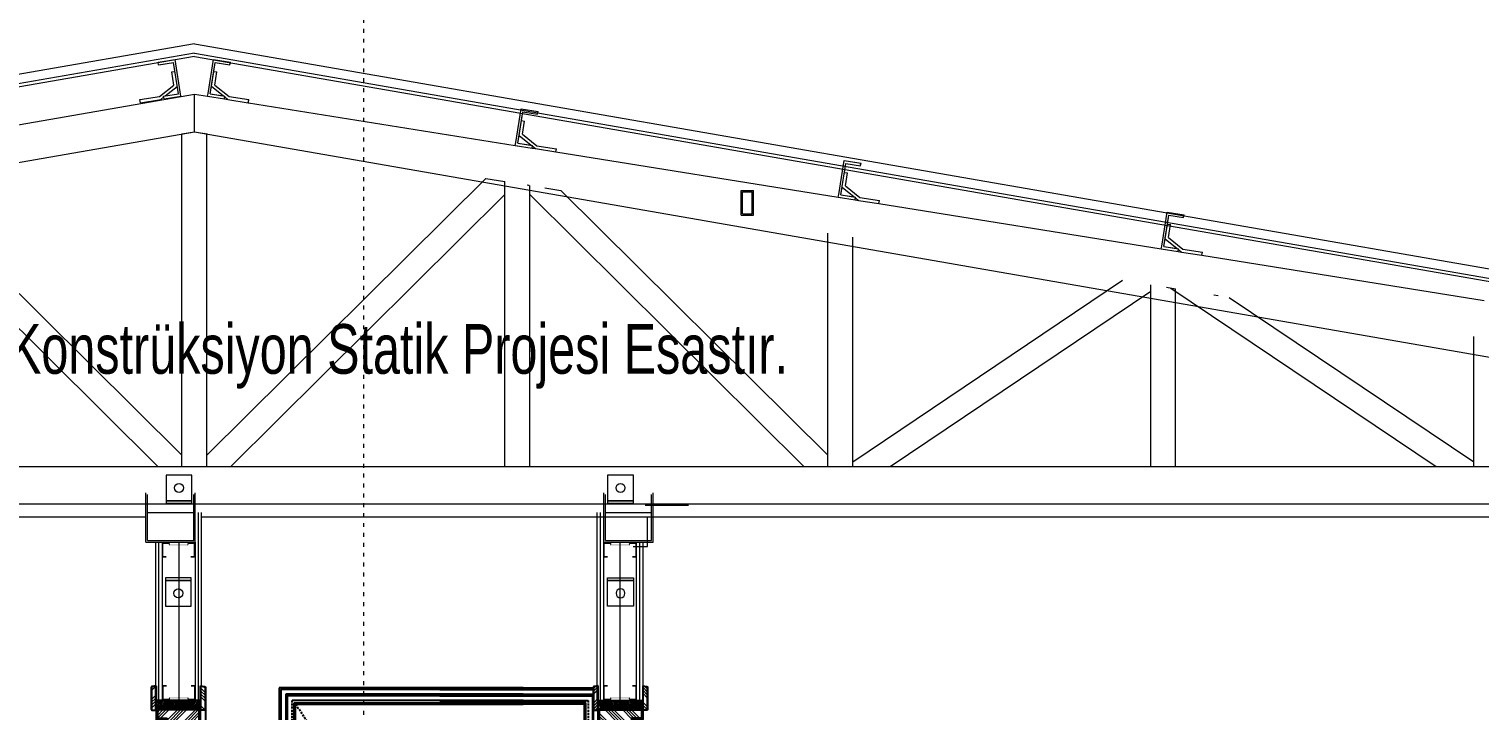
# Model space of a CAD drawing. Header units: centimetres. Extents: x -373760 to 14750, y -122502 to 29584.
# Drawn here: x -226716 to -222313, y -61806 to -59736 of the extents above; entities that cross this region are included whole.
import ezdxf
from ezdxf.enums import TextEntityAlignment as Align

# ---------------------------------------------------------------- set-up
doc = ezdxf.new("R2010")
doc.units = ezdxf.units.CM
doc.linetypes.add('ACAD_ISO03W100', pattern=[30, 12, -18])
doc.linetypes.add('HIDDEN', pattern=[0.375, 0.25, -0.125])
for name, color, linetype, lineweight in [('-_Yazı_malzeme_DOSEME-Karo mozaik', 13, 'Continuous', 15), ('_DUVAR', 7, 'Continuous', 35), ('AKSLAR-P', 211, 'Continuous', 9), ('gör6', 114, 'Continuous', 18), ('KAPI', 205, 'Continuous', 25), ('MS SIVA', 6, 'Continuous', 20), ('SI', 31, 'Continuous', 9), ('TAR', 253, 'Continuous', 18), ('YT', 252, 'BATTING', 0)]:
    doc.layers.add(name, color=color, linetype=linetype, lineweight=lineweight)
for name, color, linetype in [('AHSAP', 25, 'Continuous'), ('ARK_WALL', 1, 'Continuous'), ('GOR-020', 2, 'Continuous'), ('GOR-025', 212, 'Continuous'), ('K', 1, 'Continuous'), ('Tarama', 253, 'Continuous')]:
    doc.layers.add(name, color=color, linetype=linetype)
doc.styles.add('ARC-01', font='arial.ttf')
doc.linetypes.add('BATTING', pattern='A,0.00254,-2.54,[134,ltypeshp.shx,S=2.54,R=0,X=-2.54,Y=0],-5.08,[134,ltypeshp.shx,S=2.54,R=180,X=2.54,Y=0],-2.54', length=10.16254)

# ---------------------------------------------------------------- blocks, each defined once
blk = doc.blocks.new('g')
at = {"color": 0, "linetype": 'ByBlock', "lineweight": 5}
for points in [[(10466.27002424832, 3614.086999674624), (10458.47094461019, 3614.086999674624), (10458.47094461019, 3606.287920036508), (10466.27002424832, 3606.287920036508)], [(10466.27002424832, 3606.287920036508), (10458.47094461019, 3606.287920036508), (10458.47094461019, 3605.508012072694), (10466.27002424832, 3605.508012072694)]]:
    blk.add_lwpolyline(points, close=True, dxfattribs=at)
blk.add_circle((10462.37048442926, 3610.187459855564), 1.36483893667045, dxfattribs=at)
blk = doc.blocks.new('A$C7efabb70')
at = {"layer": 'TAR'}
h = blk.add_hatch(dxfattribs=at)
h.set_pattern_fill('ANSI34', color=256, scale=0.2, angle=180, style=0)
h.set_pattern_definition([(225, (7.720942646476033, 217.0142102140562), (2.694076836320745, -2.694076836320747), []), (225, (6.822916646553495, 217.0142102140562), (2.694076836320745, -2.694076836320747), []), (225, (5.924890646514541, 217.0142102140562), (2.694076836320745, -2.694076836320747), []), (225, (5.026862646518566, 217.0142102140562), (2.694076836320745, -2.694076836320747), [])])
h.paths.add_polyline_path([(9.020942646551703, 224.2857736013575), (7.894509902522259, 224.1355825688697, 0.3759019640227497), (7.720942646476033, 223.9373369887071), (7.720942646476033, 217.3626468267212, 0.3759019639553554), (7.894509902522259, 217.1644012466022), (9.020942646551703, 217.0142102140562)])
h = blk.add_hatch(dxfattribs=at)
h.set_pattern_fill('ANSI34', color=256, scale=0.2, angle=180, style=0)
h.set_pattern_definition([(315, (24.00094264653308, 217.0142102140562), (-2.694076836320745, -2.694076836320747), []), (315, (24.89896864657203, 217.0142102140562), (-2.694076836320745, -2.694076836320747), []), (315, (25.79699464655278, 217.0142102140562), (-2.694076836320745, -2.694076836320747), []), (315, (26.69502264654875, 217.0142102140562), (-2.694076836320745, -2.694076836320747), [])])
h.paths.add_polyline_path([(22.70094264654472, 224.2857736013575), (23.82737539054506, 224.1355825688697, -0.3759019640036377), (24.00094264653308, 223.9373369887071), (24.00094264653308, 217.3626468267212, -0.3759019639349974), (23.82737539054506, 217.1644012466022), (22.70094264654472, 217.0142102140562)])
h = blk.add_hatch(dxfattribs=at)
h.set_pattern_fill('ANSI34', color=256, scale=0.2, angle=180, style=0)
h.set_pattern_definition([(225, (-8883.299849736031, -1028.592560274203), (2.694076836320745, -2.694076836320747), []), (225, (-8884.197875736041, -1028.592560274203), (2.694076836320745, -2.694076836320747), []), (225, (-8885.095901736022, -1028.592560274203), (2.694076836320745, -2.694076836320747), []), (225, (-8885.993929736032, -1028.592560274203), (2.694076836320745, -2.694076836320747), [])])
h.paths.add_polyline_path([(22.22094264653424, 217.0999919077476), (9.520942646551703, 217.0999919077476), (9.520942646551703, 214.5999919077476), (12.12094264652842, 214.5999919077476), (12.5209426465517, 214.5999919077476), (12.5209426465517, 214.1999919077534), (12.5209426465517, 213.7999919077156), (12.5209426465517, 213.3999919077069), (22.22094264653424, 213.3999919077069)])
at = {"layer": 'Tarama', "ltscale": 20}
h = blk.add_hatch(dxfattribs=at)
h.set_pattern_fill('WOODFACE', color=256, scale=5, style=0, pattern_type=2)
h.set_pattern_definition([(0, (-7334.317871279032, 1996.253904765155), (5, 5), [0.25, -4.75]), (90, (-7332.317871279032, 1998.003904765155), (-4.999999999999999, 5), [0.5, -4.5]), (45, (-7333.317871279032, 1997.503904765141), (6e-16, 5.000000000095123), [0.3535, -1.060499999999997, 0.3535, -0.7070000000000002, 2.475, -2.121567811499998]), (45, (-7334.567871279032, 1996.003904765155), (6e-16, 5.000000000095123), [0.35355, -0.7071000000000002, 0.35355, -5.656867809999998]), (45, (-7332.817871279032, 1996.503904765155), (6e-16, 5.000000000095123), [0.35355, -6.717517810000002]), (45, (-7332.317871279032, 1996.253904765155), (6e-16, 5.000000000095123), [0.35355, -6.717517810000002]), (45, (-7333.067871279032, 1996.753904765155), (6e-16, 5.000000000095123), [0.35355, -6.717517810000002]), (45, (-7333.317871279032, 1997.003904765141), (6e-16, 5.000000000095123), [0.7071000000000002, -6.363967810000001]), (45, (-7332.067871279032, 2000.753904765141), (6e-16, 5.000000000095123), [0.7071000000000002, -6.363967810000001]), (45, (-7333.817871279032, 1997.25390476517), (6e-16, 5.000000000095123), [1.414199999999999, -5.656867809999998]), (45, (-7334.067871279032, 1997.503904765141), (6e-16, 5.000000000095123), [1.414199999999999, -5.656867809999998]), (45, (-7330.817871279032, 1999.003904765155), (6e-16, 5.000000000095123), [1.414199999999999, -5.656867809999998]), (45, (-7334.317871279032, 1998.003904765155), (6e-16, 5.000000000095123), [1.060659999999999, -6.010407810000002]), (45, (-7335.317871279018, 1998.753904765155), (6e-16, 5.000000000095123), [1.060659999999999, -6.010407810000002]), (45, (-7334.817871279032, 1998.253904765155), (6e-16, 5.000000000095123), [1.060659999999999, -6.010407810000002]), (45, (-7331.567871279018, 1999.753904765155), (6e-16, 5.000000000095123), [1.767766999999999, -5.303300809999996]), (45, (-7332.067871279032, 2000.003904765155), (6e-16, 5.000000000095123), [1.767766999999999, -5.303300809999996]), (45, (-7331.567871279018, 1998.753904765155), (6e-16, 5.000000000095123), [2.47487373, -4.596194074999996]), (26.56505119999999, (-7333.817871279032, 1996.753904765155), (5.000000000000468, 2.0003224e-09), [0.5590169499999998, -10.6213229]), (26.56505119999999, (-7332.817871279032, 1998.253904765155), (5.000000000000468, 2.0003224e-09), [0.5590169499999998, -10.6213229]), (26.56505119999999, (-7333.067871279032, 1997.753904765141), (5.000000000000468, 2.0003224e-09), [0.5590169499999998, -10.6213229]), (26.56505119999999, (-7334.067871279032, 1996.253904765155), (5.000000000000468, 2.0003224e-09), [1.118033999999995, -10.062305885]), (26.56505119999999, (-7333.067871279032, 1998.503904765155), (5.000000000000468, 2.0003224e-09), [1.677050979999997, -9.503288904999998]), (26.56505119999999, (-7333.567871279032, 1998.753904765155), (5.000000000000468, 2.0003224e-09), [2.236067974999999, -8.944271909999994]), (26.56505119999999, (-7334.067871279032, 1999.003904765155), (5.000000000000468, 2.0003224e-09), [2.236067974999999, -8.944271909999994]), (26.56505119999999, (-7334.817871279032, 2000.503904765155), (5.000000000000468, 2.0003224e-09), [2.236067974999999, -8.944271909999994]), (26.56505119999999, (-7334.817871279032, 2000.003904765155), (5.000000000000468, 2.0003224e-09), [2.795084999999997, -8.385254884999998]), (26.56505119999999, (-7334.567871279032, 1999.503904765155), (5.000000000000468, 2.0003224e-09), [2.795084999999997, -8.385254884999998]), (63.43494882, (-7332.817871279032, 1997.503904765141), (2.549932e-10, 5.000000000000468), [0.5590169499999839, -10.62132289999968]), (63.43494882, (-7333.567871279032, 1997.003904765141), (2.549932e-10, 5.000000000000468), [0.5590169499999839, -10.62132289999968]), (63.43494882, (-7334.317871279032, 1996.253904765155), (2.549932e-10, 5.000000000000468), [1.118033999999955, -10.06230588499968]), (63.43494882, (-7332.817871279032, 1997.003904765141), (2.549932e-10, 5.000000000000468), [1.118033999999955, -10.06230588499968]), (63.43494882, (-7334.817871279032, 1996.003904765155), (2.549932e-10, 5.000000000000468), [1.677050979999958, -9.503288904999728]), (63.43494882, (-7335.317871279018, 1996.003904765155), (2.549932e-10, 5.000000000000468), [2.236067974999927, -8.944271909999728]), (63.43494882, (-7330.817871279032, 1996.253904765155), (2.549932e-10, 5.000000000000468), [2.236067974999927, -8.944271909999728]), (63.43494882, (-7332.567871279032, 1996.753904765155), (2.549932e-10, 5.000000000000468), [2.236067974999927, -8.944271909999728]), (63.43494882, (-7331.567871279018, 1996.253904765155), (2.549932e-10, 5.000000000000468), [2.795084999999924, -8.38525488499973]), (63.43494882, (-7332.067871279032, 1996.503904765155), (2.549932e-10, 5.000000000000468), [2.795084999999924, -8.38525488499973])])
h.paths.add_polyline_path([(22.62094264655752, 218.4999919077563), (22.62094264655752, 219.9999919076981), (9.120942646557523, 219.9999919076981), (9.120942646557523, 218.4999919077563)])
h = blk.add_hatch(dxfattribs=at)
h.set_pattern_fill('HONEY', color=256, scale=0.1, angle=90, style=0)
h.set_pattern_definition([(90, (-7335.317871279018, 1997.953904765152), (-0.274963, 0.4762500000000001), [0.3175, -0.635]), (210, (-7335.317871279018, 1997.953904765152), (-0.2749630985523392, -0.4762499431007809), [0.3175, -0.635]), (150, (-7335.317871279018, 1997.953904765152), (-0.5499260985523389, 5.68992195e-08), [-0.635, 0.3175])])
h.paths.add_polyline_path([(22.11094264654821, 217.4999919077563), (22.11094264654821, 218.4999919077563), (9.120942646557523, 218.4999919077563), (9.120942646557523, 217.4999919077563)])
at = {"layer": 'AHSAP'}
for points in [[(9.120942646557523, 224.3999919077505), (7.881293530524999, 224.2347053589365, 0.3759019639771889), (7.62094264652842, 223.9373369887071), (7.62094264652842, 217.3626468267212, 0.3759019639771889), (7.881293530524999, 217.0652784565355), (9.120942646557523, 216.8999919077505)], [(12.12094264652842, 213.7999919077156), (12.12094264652842, 212.9999919077563), (22.32094264656916, 212.9999919077563, 0.4142135623730951), (22.62094264655752, 213.299991907701), (22.62094264655752, 224.3999919077505)], [(22.62094264655752, 224.3999919077505), (23.86059176253184, 224.2347053589365, -0.3759019639771889), (24.12094264655752, 223.9373369887508), (24.12094264655752, 217.3626468267212, -0.3759019639771889), (23.86059176253184, 217.0652784565355), (22.62094264655752, 216.8999919077505)], [(22.72094264653424, 217.0142102140562), (22.72094264653424, 224.2857736013575), (23.84737539059279, 224.1355825688697, -0.3759019639752489), (24.0209426465226, 223.9373369887508), (24.0209426465226, 217.3626468267212, -0.3759019639751773), (23.84737539059279, 217.1644012466022), (22.72094264653424, 217.0142102140562)]]:
    blk.add_lwpolyline(points, format="xyb", dxfattribs=at)
blk.add_lwpolyline([(9.020942646551703, 217.0142102140562), (9.020942646551703, 224.2857736013575), (7.894509902522259, 224.1355825688697, 0.3759019639726967), (7.720942646476033, 223.9373369887071), (7.720942646476033, 217.3626468267212, 0.3759019639797212), (7.894509902522259, 217.1644012466022)], format="xyb", close=True, dxfattribs=at)
for points in [[(9.120942646557523, 224.3999919077505), (9.120942646557523, 214.1999919077534), (12.5209426465517, 214.1999919077534)], [(22.62094264655752, 219.9999919076981), (9.120942646557523, 219.9999919076981)], [(9.120942646557523, 218.4999919077563), (22.62094264655752, 218.4999919077563)], [(22.62094264655752, 217.4999919077563), (9.120942646557523, 217.4999919077563)], [(12.5209426465517, 214.5999919077476), (12.5209426465517, 213.3999919077069), (22.22094264653424, 213.3999919077069), (22.22094264653424, 217.0999919077476), (9.520942646551703, 217.0999919077476), (9.520942646551703, 214.5999919077476), (12.5209426465517, 214.5999919077476)]]:
    blk.add_lwpolyline(points, dxfattribs=at)
at = {"layer": 'ARK_WALL'}
blk.add_line((20.37094264655752, 219.9999919076981), (11.37094264655752, 219.9999919076981), dxfattribs=at)
at = {"layer": 'GOR-025'}
blk.add_line((24.12094264655752, 217.3126468267328), (24.12094264655752, 6.999991907698131), dxfattribs=at)
blk = doc.blocks.new('dfgdfgdfgfdg')
at = {"layer": 'K', "linetype": 'Continuous', "lineweight": 5}
for points in [[(-11.6534066493623, -5.910061402246356), (-6.222422152291983, -5.041073365136981)], [(-11.51111844135448, -6.79874281398952), (-11.6534066493623, -5.910061402246356)], [(-11.51111844135448, -6.79874281398952), (-6.771052530035377, -6.042880535125732)], [(-11.51111844135448, -6.79874281398952), (-11.49509671283886, -6.79874281398952)], [(-11.49433377338573, -6.79874281398952), (-6.771031089127064, -6.043014515191317)], [(-7.285578280221671, -9.061955017969012), (-6.312894862145185, -8.906338822096586)], [(-6.608850985299796, -13.29092840664089), (-7.285578280221671, -9.061955017969012)], [(-6.895525484811515, -5.148743195459247), (-6.222422152291983, -5.041073365136981)], [(-5.15993359638378, -16.11227850429714), (-6.771452456247061, -6.04038099758327)], [(-6.222422152291983, -5.041073365136981), (-6.206400423776358, -5.041073365136981)], [(-4.326517611276358, -16.890381379053), (-6.222422152291983, -5.041073365136981)], [(-4.326517611276358, -16.890381379053), (-6.206400423776358, -5.041073365136981)], [(-4.309732943307608, -16.890381379053), (-6.205637484323233, -5.041073365136981)], [(4.435174435842782, -16.00122313015163), (6.188790768850595, -5.041073365136981)], [(5.142323941458017, -16.11227850429714), (6.737821072805673, -6.04038099758327)], [(5.52589175151661, -13.70949606411159), (6.29483935283497, -8.903978867456317)], [(6.188790768850595, -5.041073365136981), (11.62017545569688, -5.9075618237257)], [(6.188790768850595, -5.041073365136981), (6.20490786479786, -5.041073365136981)], [(6.205670804250985, -5.041073365136981), (11.63655993388966, -5.910061402246356)], [(6.29483935283497, -8.903978867456317), (7.282273740042001, -9.061955017969012)], [(6.296453051036224, -8.903977658599615), (6.754605740774423, -6.04038099758327)], [(6.29646059917286, -8.903978867456317), (7.283894986379892, -9.061955017969012)], [(6.605641812551767, -13.29092840664089), (7.282273740042001, -9.061955017969012)], [(6.607358426321298, -13.29092840664089), (7.283894986379892, -9.061955017969012)], [(6.737821072805673, -6.04038099758327), (11.47758242534474, -6.79874281398952)], [(7.325189084280282, -6.134365601465106), (11.47758242534474, -6.79874281398952)], [(10.94667193340138, -5.80239157192409), (11.61977526592091, -5.910061402246356)], [(11.47758242534474, -6.79874281398952), (11.61977526592091, -5.910061402246356)], [(11.47758242534474, -6.79874281398952), (11.49513003276661, -6.688593430444598)], [(11.47758242534474, -6.79874281398952), (11.49360415386036, -6.79874281398952)], [(11.49360415386036, -6.79874281398952), (11.63579699443653, -5.910061402246356)], [(11.49436709331349, -6.79874281398952), (11.63655993388966, -5.910061402246356)], [(11.49513003276661, -6.688593430444598), (11.61977526592091, -5.910061402246356)], [(11.61977526592091, -5.910061402246356), (11.63579699443653, -5.910061402246356)], [(-11.25190976215526, -16.98813299648464), (-6.608850985299796, -13.29092840664089)], [(-9.400374363409355, -16.79344983398914), (-5.542482990538701, -13.72136742994189)], [(-9.398180241696537, -16.79041161201894), (-5.542666211025789, -13.72022231295705)], [(5.143182248342782, -16.11227850429714), (5.52760833199136, -13.70949603617191)], [(5.52589175151661, -13.70949606411159), (9.398947665700689, -16.7935987226665)], [(6.605641812551767, -13.29092840664089), (11.24860522197559, -16.98813299648464)], [(6.607358426321298, -13.29092840664089), (11.25022646831349, -16.98813299648464)], [(-575.9877307906281, -116.3525090645999), (1.665996387600899e-05, -16.20082716457546)], [(-17.57534268451855, -17.99988607876003), (-11.25190976215526, -16.98813299648464)], [(-17.41741421772167, -18.98732046596706), (-17.57534268451855, -17.99988607876003)], [(-17.41741421772167, -18.98732046596706), (-10.83439114643261, -17.934082550928)], [(-10.83439114643261, -17.934082550928), (-9.854345416184515, -17.15366108343005)], [(-10.83276990009472, -17.934082550928), (-9.854162302101031, -17.15480628609657)], [(-9.899599581491202, -16.87064032070339), (-5.15993359638378, -16.11227850429714)], [(-9.75750210834667, -17.75932173244655), (-9.899599581491202, -16.87064032070339)], [(-9.75750210834667, -17.75932173244655), (-4.310495882760733, -16.890381379053)], [(-9.75750210834667, -17.75932173244655), (-9.08449414325878, -17.65165190212429)], [(-9.75750210834667, -17.75932173244655), (-9.741480379831046, -17.75932173244655)], [(-9.74062207294628, -17.75932173244655), (-4.309732943307608, -16.890381379053)], [(-4.97155079501681, -16.99627803266048), (-4.326102076563984, -16.89300058409572)], [(1.665996387600899e-05, -28.35345129482448), (1.665996387600899e-05, -16.20082716457546)], [(1.665996387600899e-05, -16.20082716457546), (4.293399430578575, -16.8877685777843)], [(1.665996387600899e-05, -28.35345129482448), (1.665996387600899e-05, -16.20082716457546)], [(4.29298159526661, -16.890381379053), (4.435174435842782, -16.00122313015163)], [(4.29298159526661, -16.890381379053), (4.965989560354501, -16.99805120937526)], [(4.29298159526661, -16.890381379053), (9.723870724905282, -17.75932173244655)], [(5.126302212942392, -16.11227850429714), (5.142323941458017, -16.11227850429714)], [(5.141924022696912, -16.11477797105908), (9.278695554006845, -16.77665571682155)], [(5.142323941458017, -16.11227850429714), (9.866063565481454, -16.87064032070339)], [(5.143182248342782, -16.11227850429714), (9.400492367101833, -16.7934618294239)], [(9.723870724905282, -17.75932173244655), (9.824207766214386, -17.13223204761744)], [(9.723870724905282, -17.75932173244655), (9.741418332327157, -17.64917234890163)], [(9.723870724905282, -17.75932173244655), (9.739892453420907, -17.75932173244655)], [(9.739892453420907, -17.75932173244655), (9.838418847648427, -17.14354828931391)], [(9.740747131640092, -17.7593444250524), (10.83290825458243, -17.9340902492404)], [(9.740750760305673, -17.75932173244655), (9.839315478457138, -17.14289534091949)], [(9.741418332327157, -17.64917234890163), (9.866063565481454, -16.87064032070339)], [(9.838418847648427, -17.14354828931391), (10.83118197368458, -17.934082550928)], [(9.866063565481454, -16.87064032070339), (9.88208529399708, -16.87064032070339)], [(10.83118197368458, -17.934082550928), (17.414109677542, -18.98732046596706)], [(11.24860522197559, -16.98813299648464), (17.57213351177052, -17.99988607876003)], [(11.25022646831349, -16.98813299648464), (17.57375475810841, -17.99988607876003)], [(17.414109677542, -18.98732046596706), (17.57213351177052, -17.99988607876003)], [(17.41573092387989, -18.98736814968288), (17.57375475810841, -17.99988607876003)], [(17.4157349828165, -18.98734278604388), (103.5228320518509, -32.76448172703385)], [(103.6646055881865, -31.87794546596706), (105.418317288626, -20.91779570095241)], [(104.3558287327178, -31.98900084011257), (105.9672522251494, -21.9171033333987)], [(105.418317288626, -20.91779570095241), (110.8496065626387, -21.78423660621047)], [(105.418317288626, -20.91779570095241), (105.4343390171416, -20.91779570095241)], [(105.4351019565947, -20.91779570095241), (110.866086453665, -21.78673605434597)], [(105.5251096878201, -24.78077235072851), (105.983273953665, -21.9171033333987)], [(105.5259581913706, -24.78066414967179), (105.9841322605498, -21.9171033333987)], [(105.9672522251494, -21.9171033333987), (110.7070135776885, -22.67546514980495)], [(106.554620236624, -22.01108793728054), (110.7070135776885, -22.67546514980495)], [(110.1761984531768, -21.6790662240237), (110.8492064182647, -21.78673605434597)], [(110.7070135776885, -22.67546514980495), (110.8492064182647, -21.78673605434597)], [(110.7070135776885, -22.67546514980495), (110.7245611851104, -22.56531576626003)], [(110.7070135776885, -22.67546514980495), (110.7230353062041, -22.67546514980495)], [(110.7230353062041, -22.67546514980495), (110.8652281467803, -21.78673605434597)], [(110.7237982456572, -22.67546514980495), (110.866086453665, -21.78673605434597)], [(110.7245611851104, -22.56531576626003), (110.8492064182647, -21.78673605434597)], [(110.8375715916045, -21.96488241665065), (110.866086453665, -21.78673605434597)], [(110.8492064182647, -21.78673605434597), (110.8652281467803, -21.78673605434597)], [(104.755418271292, -29.58621839992702), (105.5243658726104, -24.78065351955593)], [(105.5243658726104, -24.78065351955593), (106.5118002598174, -24.93867735378444)], [(105.5258917515166, -24.78065351955593), (106.5134215061553, -24.93867735378444)], [(105.8350729648955, -29.16765074245632), (106.5118002598174, -24.93867735378444)], [(105.836789578665, -29.16765074245632), (106.5134215061553, -24.93867735378444)], [(-574.0918262496125, -128.2017693948001), (1.665996387600899e-05, -28.35345129482448)], [(-3.999979525338858, -28.99346212856472), (1.665996387600899e-05, -28.35345129482448)], [(-3.999979525338858, -136.2771497201174), (-3.999979525338858, -28.99346212856472)], [(1.665996387600899e-05, -28.35345129482448), (574.1166716208681, -128.2017693948001)], [(1.665996387600899e-05, -28.35345129482448), (4.00001284526661, -28.99346212856472)], [(3.204648465383798, -28.8661942910403), (3.226274076383561, -28.86965250968933)], [(3.621334400726482, -28.93286216631532), (4.00001284526661, -28.99346212856472)], [(3.89599828235805, -28.97680839151144), (4.00001284526661, -28.99346212856472)], [(4.00001284526661, -136.2771497201174), (4.00001284526661, -28.99346212856472)], [(103.5224127476104, -32.76710371486843), (103.6646055881865, -31.87794546596706)], [(104.3558287327178, -31.98900084011257), (104.7561795520596, -29.58682461082935)], [(104.3558287327178, -31.98900084011257), (104.3718504612334, -31.98900084011257)], [(104.371450556675, -31.99150036647916), (109.0954947178252, -32.74736265651882)], [(104.3726134006865, -31.98900084011257), (104.7570596644655, -29.58623444288969)], [(104.3726134006865, -31.98900084011257), (108.6299235194456, -32.67018416523933)], [(104.755418271292, -29.58621839992702), (108.6284632466268, -32.6703329756856)], [(105.8350729648955, -29.16765074245632), (110.4780363743193, -32.86485533230007)], [(105.836789578665, -29.16765074245632), (110.4796576206572, -32.86485533230007)], [(103.5224127476104, -32.76710371486843), (104.1954207126983, -32.87477354519069)], [(103.5224127476104, -32.76710371486843), (108.953301877249, -33.63604406826198)], [(108.953301877249, -33.63604406826198), (109.053646447137, -33.0089073330164)], [(108.953301877249, -33.63604406826198), (108.9709448521025, -33.52589468471706)], [(108.953301877249, -33.63604406826198), (108.9694189731963, -33.63604406826198)], [(108.9694189731963, -33.63604406826198), (109.0678834922146, -33.02024432271719)], [(108.9701797529124, -33.6360575761646), (110.0623246014584, -33.81080079451203)], [(108.9701819126494, -33.63604406826198), (109.0687466308009, -33.01961767673492)], [(108.9709448521025, -33.52589468471706), (109.0954947178252, -32.74736265651882)], [(109.0678834922146, -33.02024432271719), (110.0606131260283, -33.81075720302761)], [(109.0954947178252, -32.74736265651882), (109.1115164463408, -32.74736265651882)], [(110.0606131260283, -33.81075720302761), (116.6436361973174, -34.86404280178249)], [(110.4780363743193, -32.86485533230007), (116.8015646641143, -33.87660841457546)], [(110.4796576206572, -32.86485533230007), (116.8032812778838, -33.87660841457546)], [(116.6436361973174, -34.86404280178249), (116.8015646641143, -33.87660841457546)], [(116.6452531511895, -34.86406962387264), (207.6894336263649, -49.43114210665226)], [(116.6452574436553, -34.86404280178249), (116.8032812778838, -33.87660841457546)], [(207.8312086765654, -48.54464392177761), (209.5849203770049, -37.58449415676296)], [(208.538548917044, -48.65565161220729), (210.1500677769072, -38.58375410549343)], [(209.5849203770049, -37.58449415676296), (215.0163050354458, -38.45093510858715)], [(209.5849203770049, -37.58449415676296), (209.6009421055205, -37.58449415676296)], [(209.6018004124053, -37.58449415676296), (215.032689542044, -38.45343451015651)], [(209.6909689609893, -41.44730429165065), (210.6784033481963, -41.60532812587917)], [(209.6926590281073, -41.44730004295707), (210.1508307163604, -38.58375410549343)], [(209.6926855747588, -41.44730429165065), (210.6801199619658, -41.60532812587917)], [(210.0017714207061, -45.83430151455104), (210.6784033481963, -41.60532812587917)], [(210.003392667044, -45.83430151455104), (210.6801199619658, -41.60532812587917)], [(210.13395068096, -38.58375410549343), (210.7214140598662, -38.67773870937526)], [(210.149665474426, -38.58626847341657), (214.873712033499, -39.34211592189968)], [(214.3428969089873, -38.34576467983425), (215.0159048740752, -38.45343451015651)], [(214.873712033499, -39.34211592189968), (215.0159048740752, -38.45343451015651)], [(214.873712033499, -39.34211592189968), (214.8912596409209, -39.23196653835475)], [(214.873712033499, -39.34211592189968), (214.8897337620147, -39.34211592189968)], [(214.8897337620147, -39.34211592189968), (215.0319266025908, -38.45343451015651)], [(214.8904967014678, -39.34211592189968), (215.032689542044, -38.45343451015651)], [(214.8912596409209, -39.23196653835475), (215.0159048740752, -38.45343451015651)], [(215.0159048740752, -38.45343451015651), (215.0319266025908, -38.45343451015651)], [(-94.00127652240917, -43.39365820400417), (-3.999979525338858, -132.6748357247561)], [(4.00001284526661, -132.6748357247561), (94.00130984233692, -43.39365820400417)], [(94.00130984233692, -43.39365820400417), (94.02629610942677, -43.39766363613307)], [(94.02629610942677, -43.39766363613307), (100.16662356304, -44.38013891689479)], [(100.16662356304, -136.2771497201174), (100.16662356304, -44.38009123317897)], [(100.16662356304, -48.54607443325222), (100.16662356304, -44.38013891689479)], [(107.3083090488799, -45.52278379909694), (107.7666449253447, -45.59612135402858)], [(107.7666449253447, -45.59612135402858), (107.945917570265, -45.62479643151164)], [(108.1667113010772, -48.54607443325222), (108.1667113010772, -45.66011290065944)], [(108.1667113010772, -136.2771497201174), (108.1667113010772, -45.66011290065944)], [(112.997440564679, -46.43304015696049), (118.2418989841826, -47.27215628139675)], [(208.5393118564971, -48.65565161220729), (208.923758120276, -46.25288521498442)], [(208.9221167271025, -46.25286917202175), (212.7947524809279, -49.33665788546205)], [(210.0017714207061, -45.83430151455104), (214.6447348301299, -49.53150610439479)], [(210.003392667044, -45.83430151455104), (214.6464514438994, -49.53150610439479)], [(-100.1665902431123, -48.54607443325222), (-11.72798398090526, -136.2771497201174)], [(11.72811266826466, -136.2771497201174), (100.16662356304, -48.54607443325222)], [(108.1667113010772, -48.54607443325222), (196.6052221958525, -136.2771497201174)], [(118.1848604325205, -47.26302738115191), (118.2418989841826, -47.27215628139675)], [(118.2418989841826, -47.27215628139675), (204.3334173862822, -132.6748357247561)], [(176.3493704502471, -47.27711538784206), (180.3697752659209, -47.27711538784206)], [(176.3697790806182, -55.27715544216335), (176.3697790806182, -47.27711538784206)], [(176.769750088919, -47.67713407985866), (179.9698042576201, -47.67713407985866)], [(176.769750088919, -54.87713675014675), (176.769750088919, -47.67713407985866)], [(179.9698042576201, -54.87713675014675), (179.9698042576201, -47.67713407985866)], [(180.3697752659209, -55.27715544216335), (180.3697752659209, -47.27711538784206)], [(207.6890158359893, -49.43375448696315), (207.8312086765654, -48.54464392177761)], [(207.6890158359893, -49.43375448696315), (208.3620238010772, -49.54142431728542)], [(207.6890158359893, -49.43375448696315), (213.1200003330596, -50.30269484035671)], [(208.5224318210967, -48.65565161220729), (208.7276625339873, -47.37334112636745)], [(208.5224318210967, -48.65565161220729), (208.7222265903838, -47.40748266689479)], [(208.5224318210967, -48.65565161220729), (208.538548917044, -48.65565161220729)], [(208.5381466178223, -48.65816595777869), (212.6748251621611, -49.32002882473171)], [(208.538548917044, -48.65565161220729), (213.2621931736358, -49.41401342861354)], [(208.5393118564971, -48.65565161220729), (212.7965133115649, -49.33680384606123)], [(213.1200003330596, -50.30269484035671), (213.2203449029475, -49.67555810511112)], [(213.1200003330596, -50.30269484035671), (213.1375479404815, -50.19254545681179)], [(213.1200003330596, -50.30269484035671), (213.1360220615752, -50.30269484035671)], [(213.1360220615752, -50.30269484035671), (213.2345559734385, -49.68687441200018)], [(213.1367813008837, -50.30271795019507), (214.2289431672543, -50.47746389172971)], [(213.1367850010283, -50.30269484035671), (213.2354690795764, -49.68634927272797)], [(213.1375479404815, -50.19254545681179), (213.2621931736358, -49.41401342861354)], [(213.2345559734385, -49.68687441200018), (214.2273115818389, -50.47740797512233)], [(213.2621931736358, -49.41401342861354), (213.2782149021514, -49.41401342861354)], [(214.2273115818389, -50.47740797512233), (220.8102392856963, -51.53069357387722)], [(214.6447348301299, -49.53150610439479), (220.9682631199248, -50.54325918667018)], [(214.6464514438994, -49.53150610439479), (220.9698843662627, -50.54325918667018)], [(220.8102392856963, -51.53069357387722), (220.9682631199248, -50.54325918667018)], [(220.8119558994658, -51.53069357387722), (220.9698843662627, -50.54325918667018)], [(176.3493704502471, -55.27715544216335), (180.3697752659209, -55.27715544216335)], [(176.769750088919, -54.87713675014675), (179.9698042576201, -54.87713675014675)], [(220.8119476940483, -51.53074487671256), (311.8561281671282, -66.09781735762954)], [(311.997907132376, -65.21129469387233), (313.7516188328154, -54.25114492885768)], [(312.7051520054229, -65.32230238430202), (314.3006491367705, -55.25040487758815)], [(313.7516188328154, -54.25114492885768), (319.1829081308097, -55.11758583784103)], [(313.7516188328154, -54.25114492885768), (313.7676405613311, -54.25114492885768)], [(313.7684035007842, -54.25114492885768), (319.1993879978545, -55.12008528225124)], [(313.8592546773143, -58.11399731040001), (314.3174338047393, -55.25040487758815)], [(314.3006491367705, -55.25040487758815), (319.0403151218779, -56.0087666939944)], [(318.5094999973662, -55.01241545192897), (319.1825079624541, -55.12008528225124)], [(319.0403151218779, -56.0087666939944), (319.1825079624541, -55.12008528225124)], [(319.0403151218779, -56.0087666939944), (319.0578627292998, -55.89861731044948)], [(319.0403151218779, -56.0087666939944), (319.0563368503936, -56.0087666939944)], [(319.0563368503936, -56.0087666939944), (319.1985296909697, -55.12008528225124)], [(319.0571951572783, -56.0087666939944), (319.1993879978545, -55.12008528225124)], [(319.0578627292998, -55.89861731044948), (319.1825079624541, -55.12008528225124)], [(319.1825079624541, -55.12008528225124), (319.1985296909697, -55.12008528225124)], [(313.0887198154815, -62.91951994411647), (313.8576674167998, -58.1140027474612)], [(313.8576674167998, -58.1140027474612), (314.8451018040068, -58.2719788979739)], [(313.8592886631377, -58.1140027474612), (314.8467230503447, -58.2719788979739)], [(314.1684698765166, -62.50095228664577), (314.8451018040068, -58.2719788979739)], [(314.1700911228545, -62.50099997036159), (314.8467230503447, -58.2719788979739)], [(204.3334173862822, -136.2771497201174), (204.3334173862822, -61.04678968898952)], [(212.3334097568877, -136.2771497201174), (212.3334097568877, -62.32676367275417)], [(311.8557142917998, -66.10040525905788), (311.997907132376, -65.21129469387233)], [(312.6891302769072, -65.32230238430202), (312.7051520054229, -65.32230238430202)], [(312.7047520866618, -65.32480185106397), (316.8415236179717, -65.98667959682643)], [(312.7051520054229, -65.32230238430202), (317.4288916294463, -66.08066420070827)], [(312.705914944876, -65.32230238430202), (313.0903719861526, -62.91946862637997)], [(312.705914944876, -65.32230238430202), (316.963235747302, -66.00347371399403)], [(313.0887198154815, -62.91951994411647), (316.961366451811, -66.00329669564962)], [(314.1684698765166, -62.50095228664577), (318.8114332859404, -66.19815687648952)], [(314.1700911228545, -62.50099997036159), (318.8130545322783, -66.19815687648952)], [(311.8557142917998, -66.10040525905788), (312.5287222568877, -66.20807508938015)], [(311.8557142917998, -66.10040525905788), (317.2866987888701, -66.96939329616725)], [(317.2866987888701, -66.96939329616725), (317.304246396292, -66.85924391262233)], [(317.2866987888701, -66.96939329616725), (317.3027205173858, -66.96939329616725)], [(317.3027205173858, -66.96939329616725), (317.3870378220454, -66.34225751459599)], [(317.3034834568389, -66.96939329616725), (317.4021109417081, -66.35295497998595)], [(317.3034832812846, -66.96939439326525), (318.3956810804084, -67.14414608478546)], [(317.304246396292, -66.85924391262233), (317.4288916294463, -66.08066420070827)], [(317.3912747632712, -66.34563137963414), (318.3940100376494, -67.14410643093288)], [(317.4288916294463, -66.08066420070827), (317.4449133579619, -66.08066420070827)], [(318.3940100376494, -67.14410643093288), (324.9769377415068, -68.19734434597194)], [(318.8114332859404, -66.19815687648952), (325.1348662083037, -67.20990995876491)], [(318.8130545322783, -66.19815687648952), (325.1365828220733, -67.20990995876491)], [(324.9769377415068, -68.19734434597194), (325.1348662083037, -67.20990995876491)], [(324.9785566816572, -68.19740644097328), (416.022830121452, -82.76449379697442)], [(324.9785589878447, -68.19739202968776), (325.1365828220733, -67.20990995876491)], [(212.3334097568877, -134.7698197793216), (299.4043516819365, -76.25813345424831)], [(308.5000204746611, -136.2771497201174), (308.5000204746611, -77.71344046108425)], [(308.5000204746611, -79.78434423916042), (308.5000204746611, -77.71344046108425)], [(313.5047549239825, -78.51421229168773), (316.5000128452666, -78.99346212856472)], [(314.9551558201201, -78.74626974575222), (400.5666899387725, -136.2771497201174)], [(316.3124297223985, -78.96344028413296), (316.5000128452666, -78.99346212856472)], [(316.5000128452666, -136.2771497201174), (316.5000128452666, -78.99346212856472)], [(224.4334387485869, -136.2771497201174), (308.5000204746611, -79.78434423916042)], [(328.8347133577336, -80.96700578182936), (330.1867651646025, -81.18333677761257)], [(333.7804007236846, -81.7583070229739), (412.6667189304717, -134.7698674630374)], [(412.6667189304717, -136.2771497201174), (412.6667189304717, -94.38009123317897)], [(-3.999979525338858, -136.2771497201174), (-3.999979525338858, -132.6748357247561)], [(4.00001284526661, -136.2771497201174), (4.00001284526661, -132.6748357247561)], [(204.3334173862822, -136.2771497201174), (204.3334173862822, -132.6748357247561)], [(212.3334097568877, -136.2771497201174), (212.3334097568877, -134.7698197793216)], [(412.6667189304717, -136.2771497201174), (412.6667189304717, -134.7698674630374)], [(-575.0397785201203, -136.2771497201174), (575.064623891376, -136.2771497201174)], [(-125.1293969447725, -148.2771382760257), (144.8705839817412, -148.2771382760257)], [(144.8705839815084, -148.2771382778883), (159.8706412019674, -148.2771382778883)], [(145.3705954256002, -148.7771497219801), (159.3705343904439, -148.7771497219801)], [(159.8706412022002, -148.2771382760257), (484.9353438010439, -148.2771382760257)]]:
    blk.add_lwpolyline(points, dxfattribs=at)
at = {"layer": 'SI'}
for points in [[(3.331992775201797e-05, 0), (-581.6591463361401, -101.0538047552109), (-581.1851990546566, -104.0161305256188)], [(0, 0), (581.6840870748274, -101.0538047552109), (581.2101397935767, -104.0161305256188)], [(2.082483842968941e-05, -3.038155362010002), (-581.1851990548894, -104.0161305256188)], [(1.665996387600899e-05, -4.050873816013336), (-580.0397747040261, -104.8455900214612)], [(1.249485649168491e-05, -3.038155362010002), (581.2101397935767, -104.0161305256188)], [(1.665996387600899e-05, -4.050873816013336), (580.0647154427134, -104.8455900214612)]]:
    blk.add_lwpolyline(points, dxfattribs=at)
at = {"layer": '-_Yazı_malzeme_DOSEME-Karo mozaik', "style": 'ARC-01', "width": 0.7}
blk.add_text('Not : Çelik Konstrüksiyon Statik Projesi Esastır.', height=16, dxfattribs=at).set_placement((191.5049340652768, -106.3795103393495), align=Align.RIGHT)

msp = doc.modelspace()

# ---------------------------------------------------------------- linework, layer by layer
at = {"layer": 'AKSLAR-P', "linetype": 'ACAD_ISO03W100'}
msp.add_line((-225700.277241538, -58115.75541508665), (-225700.277241538, -65865.46338811031), dxfattribs=at)
at = {"layer": 'ARK_WALL'}
for points in [[(-226310.9139545373, -61294.0835706567), (-226310.9139545373, -61341.08357064925), (-226307.9139545392, -61299.0835706567), (-226307.9139545392, -61336.08357064925)], [(-226310.9139545373, -61294.0835706567), (-226307.9139545392, -61299.0835706567), (-226290.305924464, -61294.0835706567), (-226292.3059244659, -61299.0835706567)], [(-226292.3059244659, -61299.0835706567), (-226289.3059244654, -61304.0835706567), (-226290.305924464, -61294.0835706567), (-226287.3059244659, -61299.0835706567)], [(-226289.3059244654, -61304.0835706567), (-226233.2518132329, -61304.0835706567), (-226287.3059244659, -61299.0835706567), (-226235.2518132301, -61299.0835706567)], [(-226233.2518132329, -61304.0835706567), (-226230.2518132301, -61299.0835706567), (-226235.2518132301, -61299.0835706567), (-226231.251813231, -61294.0835706567)], [(-226230.2518132301, -61299.0835706567), (-226215.2788688494, -61299.0835706567), (-226231.251813231, -61294.0835706567), (-226211.2788688503, -61294.0835706567)], [(-226215.2788688494, -61299.0835706567), (-226215.2788688494, -61336.08357064925), (-226211.2788688503, -61294.0835706567), (-226211.2788688503, -61341.08357064925)], [(-224970.5490461895, -61294.0835706567), (-224970.5490461895, -61341.08357064925), (-224967.549046189, -61299.0835706567), (-224967.549046189, -61336.08357064925)], [(-224970.5490461895, -61294.0835706567), (-224967.549046189, -61299.0835706567), (-224949.9410161162, -61294.0835706567), (-224951.9410161157, -61299.0835706567)], [(-224951.9410161157, -61299.0835706567), (-224948.9410161152, -61304.0835706567), (-224949.9410161162, -61294.0835706567), (-224946.9410161157, -61299.0835706567)], [(-224948.9410161152, -61304.0835706567), (-224892.8869048804, -61304.0835706567), (-224946.9410161157, -61299.0835706567), (-224894.8869048822, -61299.0835706567)], [(-224892.8869048804, -61304.0835706567), (-224889.8869048822, -61299.0835706567), (-224894.8869048822, -61299.0835706567), (-224890.8869048808, -61294.0835706567)], [(-224889.8869048822, -61299.0835706567), (-224874.9139604992, -61299.0835706567), (-224890.8869048808, -61294.0835706567), (-224870.9139604978, -61294.0835706567)], [(-224874.9139604992, -61299.0835706567), (-224874.9139604992, -61336.08357064925), (-224870.9139604978, -61294.0835706567), (-224870.9139604978, -61341.08357064925)], [(-226310.9139545373, -61341.08357064925), (-226298.9139545401, -61341.08357064925), (-226307.9139545392, -61336.08357064925), (-226298.9139545401, -61336.08357064925)], [(-226224.2788688484, -61336.08357064925), (-226224.2788688484, -61341.08357064925), (-226215.2788688494, -61336.08357064925), (-226211.2788688503, -61341.08357064925)], [(-224970.5490461895, -61341.08357064925), (-224958.5490461876, -61341.08357064925), (-224967.549046189, -61336.08357064925), (-224958.5490461876, -61336.08357064925)], [(-224883.9139605006, -61336.08357064925), (-224883.9139605006, -61341.08357064925), (-224874.9139604992, -61336.08357064925), (-224870.9139604978, -61341.08357064925)], [(-226306.9139545383, -61769.08342760555), (-226306.9139545383, -61732.083427613), (-226310.9139545373, -61774.08342760555), (-226310.9139545373, -61727.083427613)], [(-226297.9139545392, -61732.083427613), (-226297.9139545392, -61727.083427613), (-226306.9139545383, -61732.083427613), (-226310.9139545373, -61727.083427613)], [(-226288.9410101548, -61764.08342760555), (-226291.9410101575, -61769.08342760555), (-226286.9410101575, -61769.08342760555), (-226290.9410101566, -61774.08342760555)], [(-226232.8868989222, -61764.08342760555), (-226288.9410101548, -61764.08342760555), (-226234.8868989218, -61769.08342760555), (-226286.9410101575, -61769.08342760555)], [(-226229.8868989218, -61769.08342760555), (-226232.8868989222, -61764.08342760555), (-226231.8868989236, -61774.08342760555), (-226234.8868989218, -61769.08342760555)], [(-226211.2788688503, -61727.083427613), (-226223.2788688475, -61727.083427613), (-226214.2788688484, -61732.083427613), (-226223.2788688475, -61732.083427613)], [(-226211.2788688503, -61774.08342760555), (-226211.2788688503, -61727.083427613), (-226214.2788688484, -61769.08342760555), (-226214.2788688484, -61732.083427613)], [(-224970.5490461895, -61727.083427613), (-224958.5490461876, -61727.083427613), (-224967.549046189, -61732.083427613), (-224958.5490461876, -61732.083427613)], [(-224970.5490461895, -61774.08342760555), (-224970.5490461895, -61727.083427613), (-224967.549046189, -61769.08342760555), (-224967.549046189, -61732.083427613)], [(-224951.9410161157, -61769.08342760555), (-224948.9410161152, -61764.08342760555), (-224949.9410161162, -61774.08342760555), (-224946.9410161157, -61769.08342760555)], [(-224948.9410161152, -61764.08342760555), (-224892.8869048804, -61764.08342760555), (-224946.9410161157, -61769.08342760555), (-224894.8869048822, -61769.08342760555)], [(-224892.8869048804, -61764.08342760555), (-224889.8869048822, -61769.08342760555), (-224894.8869048822, -61769.08342760555), (-224890.8869048808, -61774.08342760555)], [(-224883.9139605006, -61732.083427613), (-224883.9139605006, -61727.083427613), (-224874.9139604992, -61732.083427613), (-224870.9139604978, -61727.083427613)], [(-224874.9139604992, -61769.08342760555), (-224874.9139604992, -61732.083427613), (-224870.9139604978, -61774.08342760555), (-224870.9139604978, -61727.083427613)], [(-226291.9410101575, -61769.08342760555), (-226306.9139545383, -61769.08342760555), (-226290.9410101566, -61774.08342760555), (-226310.9139545373, -61774.08342760555)], [(-226211.2788688503, -61774.08342760555), (-226214.2788688484, -61769.08342760555), (-226231.8868989236, -61774.08342760555), (-226229.8868989218, -61769.08342760555)], [(-224970.5490461895, -61774.08342760555), (-224967.549046189, -61769.08342760555), (-224949.9410161162, -61774.08342760555), (-224951.9410161157, -61769.08342760555)], [(-224889.8869048822, -61769.08342760555), (-224874.9139604992, -61769.08342760555), (-224890.8869048808, -61774.08342760555), (-224870.9139604978, -61774.08342760555)]]:
    msp.add_solid(points, dxfattribs=at)
at = {"layer": 'GOR-020', "color": 8, "linetype": 'HIDDEN', "ltscale": 25}
for p, q in [((-225917.7011271864, -61774.08342760555), (-225917.7011271864, -63974.08342760555)), ((-225017.7011271864, -61774.08342760555), (-225017.7011271864, -63974.08342760555))]:
    msp.add_line(p, q, dxfattribs=at)
at = {"layer": 'GOR-020', "color": 8, "linetype": 'HIDDEN', "ltscale": 2}
for p, q in [((-225215.201127191, -61774.08342760555), (-225917.7011271864, -61774.08342760555)), ((-225467.7011271864, -61774.08342760555), (-225017.7011271864, -61774.08342760555))]:
    msp.add_line(p, q, dxfattribs=at)
at = {"layer": 'GOR-020', "color": 8, "linetype": 'HIDDEN', "ltscale": 25}
msp.add_lwpolyline([(-225906.2011271873, -61785.58342759065), (-225215.201127191, -62806.77215036504)], dxfattribs=at)
at = {"layer": 'GOR-025'}
for p, q in [((-225215.201127191, -61735.58342759065), (-225956.2011271873, -61735.58342759065)), ((-225956.2011271873, -61735.58342759065), (-225956.2011271873, -63904.08342760555)), ((-225215.201127191, -61740.58342759065), (-225951.2011271873, -61740.58342759065)), ((-225951.2011271873, -61740.58342759065), (-225951.2011271873, -63904.08342760555)), ((-225215.201127191, -61755.58342759065), (-225936.2011271873, -61755.58342759065)), ((-225936.2011271873, -61755.58342759065), (-225936.2011271873, -63904.08342760555)), ((-225215.201127191, -61760.58342759065), (-225931.2011271873, -61760.58342759065)), ((-225931.2011271873, -61760.58342759065), (-225931.2011271873, -63904.08342760555)), ((-225467.7011271864, -61735.58342759065), (-225002.2334086913, -61735.58342759065)), ((-225467.7011271864, -61740.58342759065), (-225002.2334086913, -61740.58342759065)), ((-225467.7011271864, -61755.58342759065), (-225002.2334086913, -61755.58342759065)), ((-225467.7011271864, -61760.58342759065), (-225004.2011271878, -61760.58342759065)), ((-225004.2011271878, -61760.58342759065), (-225004.2011271878, -63904.08342760555)), ((-225910.8276763763, -61780.95687840633), (-225215.201127191, -61780.95687840633)), ((-225910.8276763763, -63904.08342760555), (-225910.8276763763, -61780.95687840633)), ((-225910.8276763763, -61780.95687840633), (-225906.2011271873, -61785.58342759065)), ((-225906.2011271873, -61785.58342759065), (-225215.201127191, -61785.58342759065)), ((-225906.2011271873, -63904.08342760555), (-225906.2011271873, -61785.58342759065)), ((-225024.5745779965, -61780.95687840633), (-225467.7011271864, -61780.95687840633)), ((-225029.2011271878, -61785.58342759065), (-225467.7011271864, -61785.58342759065)), ((-225024.5745779965, -61780.95687840633), (-225029.2011271878, -61785.58342759065)), ((-225029.2011271878, -63904.08342760555), (-225029.2011271878, -61785.58342759065)), ((-225024.5745779965, -63904.08342760555), (-225024.5745779965, -61780.95687840633))]:
    msp.add_line(p, q, dxfattribs=at)
at = {"layer": 'K', "linetype": 'Continuous', "lineweight": 5}
for p, q in [((-226310.9139545373, -61294.0835706567), (-226310.9139545373, -61774.08342760555)), ((-226210.9139545373, -61294.0835706567), (-226210.9139545373, -61774.08342760555))]:
    msp.add_line(p, q, dxfattribs=at)
for points in [[(-226360.5484739849, -61294.0835706567), (-226360.5484739849, -61144.08347528927)], [(-226355.5493132183, -61289.08345621578), (-226355.5493132183, -61149.08358973019)], [(-226215.5489698955, -61289.08345621578), (-226215.5489698955, -61149.08358973019)], [(-226210.5488554546, -61294.0835706567), (-226210.5488554546, -61144.08347528927)], [(-224970.5490461895, -61294.0835706567), (-224970.5490461895, -61144.08347528927)], [(-224965.5489317486, -61289.08345621578), (-224965.5489317486, -61149.08358973019)], [(-224825.5495421001, -61289.08345621578), (-224825.5495421001, -61149.08358973019)], [(-224820.5484739849, -61294.0835706567), (-224820.5484739849, -61144.08347528927)], [(-226355.5493132183, -61204.08341806881), (-226215.5489698955, -61204.08341806881)], [(-224965.5489317486, -61204.08341806881), (-224825.5495421001, -61204.08341806881)], [(-226360.5484739849, -61294.0835706567), (-226210.5488554546, -61294.0835706567)], [(-226355.5493132183, -61289.08345621578), (-226215.5489698955, -61289.08345621578)], [(-224970.5490461895, -61774.08342760555), (-224970.5490461895, -61294.0835706567)], [(-224970.5490461895, -61294.0835706567), (-224820.5484739849, -61294.0835706567)], [(-224965.5489317486, -61289.08345621578), (-224825.5495421001, -61289.08345621578)], [(-224870.9139604978, -61774.08342760555), (-224870.9139604978, -61294.0835706567)]]:
    msp.add_lwpolyline(points, dxfattribs=at)
at = {"layer": 'MS SIVA'}
msp.add_line((-231288.446711888, -61216.58341806881), (-226360.5484739849, -61216.58341806881), dxfattribs=at)
at = {"layer": 'MS SIVA', "color": 55}
for points in [[(-226201.2788688503, -61774.08342760555), (-226201.2788688503, -61204.08341806881)], [(-224980.5490461895, -61774.08342760555), (-224980.5490461895, -61204.08341806881)], [(-226320.9139545373, -61774.08342760555), (-226320.9139545373, -61294.0835706567)], [(-224860.9139604978, -61774.08342760555), (-224860.9139604978, -61294.0835706567)]]:
    msp.add_lwpolyline(points, dxfattribs=at)
at = {"layer": 'MS SIVA'}
for points in [[(-226191.2788688503, -61730.52551258855), (-226191.2788688503, -61204.08341806881)], [(-226191.2788688503, -61216.58341806881), (-223530.5490461895, -61216.58341806881)], [(-224990.5490461895, -61774.08342760555), (-224990.5490461895, -61204.08341806881)], [(-224880.9139604978, -61306.5835706567), (-224838.0484739849, -61306.5835706567), (-224838.0484739849, -61216.58341806881), (-221113.4464257857, -61216.58341805018), (-221113.4464257857, -61306.58357063807), (-221070.9468072555, -61306.58357063807)], [(-226330.9139545373, -61774.08342760555), (-226330.9139545373, -61294.0835706567)], [(-224850.9139604978, -61774.08342760555), (-224850.9139604978, -61294.0835706567)]]:
    msp.add_lwpolyline(points, dxfattribs=at)
at = {"layer": 'YT', "ltscale": 0.4}
for p, q in [((-226260.9139545373, -61294.0835706567), (-226260.9139545373, -61774.08342760555)), ((-224921.9949349547, -61294.0835706567), (-224921.9949349547, -61774.08342760555))]:
    msp.add_line(p, q, dxfattribs=at)

# ---------------------------------------------------------------- block references
at = {"layer": '_DUVAR', "xscale": 10, "yscale": 10, "zscale": 10}
for p in [(-330883.6746448576, -97230.99432610473), (-329543.3097365075, -97230.99432610473)]:
    msp.add_blockref('g', p, dxfattribs=at)
at = {"layer": '_DUVAR', "yscale": 10, "zscale": 10, "rotation": 180}
for p, xscale in [((-121638.51817853, -25347.17278659843), 10), ((-329543.3097365075, -25347.17278659843), -10)]:
    msp.add_blockref('g', p, dxfattribs=dict(at, xscale=xscale))
at = {"layer": 'gör6', "xscale": 9.41355714499133, "yscale": 9.41355714499133, "zscale": 9.41355714499133}
msp.add_blockref('dfgdfgdfgfdg', (-226213.5096700714, -59781.22083448223), dxfattribs=at)
at = {"layer": 'KAPI', "yscale": 10, "zscale": 10}
for p, xscale in [((-226420.8039328125, -63974.083346655), 10), ((-224761.023982225, -63974.083346655), -10)]:
    msp.add_blockref('A$C7efabb70', p, dxfattribs=dict(at, xscale=xscale))

doc.saveas('drawing.dxf')
